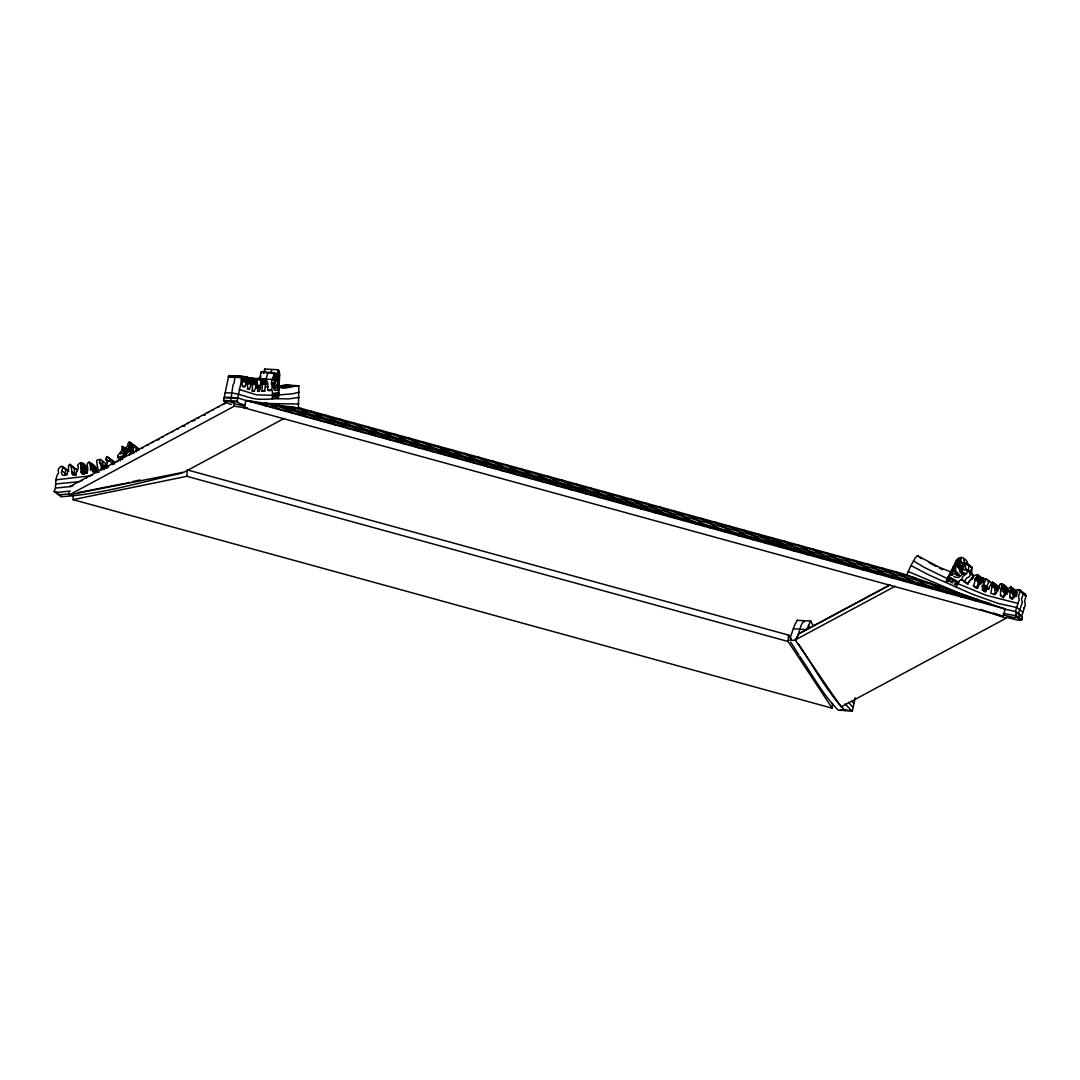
<?xml version="1.0" encoding="UTF-8"?>
<svg xmlns="http://www.w3.org/2000/svg" width="1080" height="1080" viewBox="0 0 1080 1080"><rect width="100%" height="100%" fill="white"/><g stroke="black" fill="none" stroke-linecap="round" stroke-linejoin="round"><path stroke-width="1.5" d="M261.252 381.672L265.316 381.888L266.004 378.918L266.652 380.417A3.794 1.755 -86.9 0 1 267.098 381.55C269.447 384.156 265.383 391.568 269.744 390.677A68.742 31.793 -86.9 0 0 271.363 390.19L272.133 387.288A2.673 1.242 -86.9 0 0 271.822 385.209C269.635 382.725 275.9 370.643 274.793 374.045A8.532 3.942 -86.9 0 1 274.59 375.719C273.524 382.509 278.37 370.777 278.222 369.765L264.668 369.036L263.776 373.356M278.046 387.693C277.776 393.822 278.046 387.774 278.627 390.15M278.222 369.765L279.518 372.951A5.9 2.727 -86.9 0 1 279.693 375.057L279.315 381.173A6.102 2.821 -86.9 0 1 279.342 381.699C275.778 393.552 293.153 385.276 298.85 385.763L298.404 407.565M246.901 381.956C252.437 385.682 250.182 377.96 252.679 378.513M265.316 382.307L266.045 383.994L265.181 386.519A2.268 1.053 -86.9 0 0 265.127 387.382L264.749 390.933L263.075 391.271A85.32 39.474 -86.9 0 1 261.995 391.338L262.589 380.025L261.441 380.632L260.888 379.445L253.989 379.039L253.962 380.768M260.888 379.445L260.591 383.589A6.993 3.24 -86.9 0 0 260.51 385.668L256.163 385.736M260.267 385.884L259.591 391.136L258.012 391.419A15.593 7.223 -86.9 0 1 257.702 391.406L257.526 390.69A20.601 9.531 -86.9 0 0 257.918 388.598L257.026 380.241L251.559 379.89M96.876 470.151C92.65 468.68 90.977 465.277 89.519 462.74C89.1 461.687 87.777 463.01 87.358 463.482C86.468 465.399 90.315 472.055 84.092 473.675A41.796 36.032 -52.8 0 0 82.107 473.958C79.718 471.757 83.214 457.974 77.531 465.372C79.663 466.479 77.355 471.163 75.276 474.647C70.227 476.915 72.509 470.651 71.118 466.952A4.306 3.713 -52.8 0 0 71.01 466.236C67.365 460.89 69.174 470.894 68.013 470.745A1.836 1.579 -52.8 0 0 67.581 471.987C67.905 476.807 59.252 476.564 61.884 470.786A13.811 11.907 -52.8 0 0 62.262 469.894C64.206 463.023 56.457 467.694 58.536 472.298A2.228 1.931 -52.8 0 1 58.306 473.31C54.31 478.535 56.984 486.162 54.149 491.454L61.101 496.692C102.06 494.397 141.885 481.667 181.926 473.189L181.913 472.379M83.7 465.318C83.511 467.708 86.738 478.089 80.933 472.108M252.275 379.782L252.491 378.175L252.342 390.474A41.796 19.332 -86.9 0 1 253.328 390.731C255.312 392.283 258.228 378.783 252.788 384.494M1001.7 588.425C1001.336 586.157 998.771 596.498 1002.267 596.349C1005.683 597.564 1005.359 593.042 1007.613 590.476C1009.814 588.06 997.299 580.811 1002.186 585.185C1001.174 588.978 1005.386 589.869 1007.208 593.973M279.031 386.559L278.87 392.148A7.938 3.672 -86.9 0 1 278.883 392.945L278.397 398.628L266.625 399.222A261.671 121.041 -86.9 0 1 262.278 399.236C249.224 399.992 238.167 391.392 225.126 393.012M137.606 448.848L137.673 447.957L135.432 446.661M272.336 398.979L272.457 391.675A38.043 17.604 -86.9 0 1 272.133 390.474L267.921 389.718M124.632 455.315C123.714 453.681 125.955 457.07 123.404 455.288M261.238 373.315C260.658 369.9 260.969 378.095 258.552 378.486M273.24 382.617L273.942 384.372A1.593 0.743 -86.9 0 0 274.185 383.751L274.158 382.28M967.059 564.962L967.532 562.14C962.321 554.364 956.38 557.118 957.852 564.341C961.929 565.488 958.905 573.035 961.78 571.185M997.785 591.071L992.048 585.751L990.9 593.379L993.154 593.987A41.796 36.032 -52.8 0 1 995.004 594.5C997.475 592.07 997.691 589.424 999.446 586.346C999.216 580.163 1009.112 587.48 1006.412 589.046M133.744 453.425L133.475 452.088A6.102 5.265 -52.8 0 0 133.326 451.615L132.948 445.919A5.9 5.09 -52.8 0 0 132.206 444.11C130.329 441.248 127.062 441.477 127.886 446.296C125.091 445.973 123.107 455.166 123.053 449.145A8.532 7.344 -52.8 0 0 123.133 447.538L122.378 446.513L121.568 450.806L117.733 455.625L117.761 457.65L119.367 459.135A2.673 2.308 -52.8 0 1 120.38 460.836M124.713 454.639C126.158 451.548 122.499 454.451 124.713 453.587M90.504 465.251C90.072 467.181 91.719 469.49 92.705 469.382A20.601 17.753 -52.8 0 1 92.327 471.461L92.812 472.014A15.593 13.446 -52.8 0 0 93.407 471.879C98.213 472.838 94.014 465.183 98.105 469.476L90.018 463.482M95.796 471.731L92.637 468.423M278.6 390.056L278.208 385.695L276.385 384.899L274.32 386.1L274.442 388.179L277.79 387.113L277.425 390.474L277.978 387.747M231.35 404.447L225.369 402.408L223.533 400.424L227.34 382.455A2.228 1.04 -86.9 0 0 227.556 381.456L228.866 375.773L247.482 376.758L246.213 378.932L245.849 383.184A1.836 0.851 -86.9 0 0 245.525 384.386C245.619 389.759 239.787 385.452 242.879 381.524A13.811 6.386 -86.9 0 0 243.162 380.687C244.958 373.869 240.219 377.433 241.11 382.185A2.228 1.04 -86.9 0 1 240.894 383.184L237.087 401.152L238.923 403.137L244.904 405.175M832.532 703.418L832.194 708.21L73.022 499.649L73.373 494.856M109.742 459.554L110.093 458.798L111.443 459.824A3.794 3.267 -52.8 0 1 112.522 460.634L113.454 463.698M73.022 499.649L186.84 476.307L187.299 469.908L788.657 635.121L791.33 639.265M832.194 708.21L788.116 641.493L788.549 635.067M60.237 495.032L61.101 496.692M949.968 574.587C952.992 563.909 966.276 581.094 954.437 573.629M259.051 379.728L259.457 378.27M257.026 380.241L255.717 381.294L255.488 384.642M955.719 571.307L955.611 565.961A37.139 32.009 -52.8 0 1 955.989 564.57L954.193 567.189L953.991 570.524A4.685 4.037 -52.8 0 0 953.788 571.104M90.315 464.157C101.858 475.362 95.243 464.44 89.303 462.281M132.003 444.433L130.086 450.346L126.239 453.087A12.191 10.503 -52.8 0 0 125.604 454.1L125.199 454.923M138.2 449.132L138.2 449.834M81.243 467.532C90.922 481.288 87.993 462.429 80.987 462.848M106.704 467.235L106.664 464.643A2.268 1.958 -52.8 0 1 106.583 463.752C109.013 461.673 103.558 455.827 108.351 457.475A3.794 3.267 -52.8 0 1 109.418 458.285C109.863 463.55 111.537 461.632 114.737 463.995M1008.329 590.315L1008.383 589.019A4.306 3.713 -52.8 0 1 1008.761 588.33C1014.147 583.74 1008.99 592.677 1009.976 593.109A1.836 1.579 -52.8 0 1 1009.922 594.378L1010.097 597.659L1013.621 598.091L1015.942 593.906A13.811 11.907 -52.8 0 1 1015.902 592.988L1016.861 589.802L1019.102 589.505L1025.919 595.809L1024.826 600.48A2.228 1.931 -52.8 0 0 1024.664 601.506L1025.366 604.53L1023.098 611.793M136.134 451.967L136.04 448.268A5.9 5.09 -52.8 0 0 135.297 446.459L134.582 445.608L134.447 447.755M274.752 382.55L274.226 383.103M250.965 382.171C250.776 391.784 246.038 391.244 247.725 380.052A4.306 1.998 -86.9 0 0 247.739 379.269L247.482 376.758M137.066 447.593L137.079 447.471A39.933 34.425 -52.8 0 1 136.836 448.996M278.289 385.601L278.303 385.479A5.144 2.376 -86.9 0 1 278.505 384.426L278.843 383.184A5.427 2.511 -86.9 0 1 279.072 382.414L279.342 381.699M1023.476 594.189L1025.285 594.202L1025.46 595.418M260.82 376.083L260.834 377.028M274.86 381.956L278.748 372.721A39.933 18.468 -86.9 0 0 279.005 371.318L279.018 371.196M976.617 588.33L973.526 585.981L974.619 582.309A2.268 1.958 -52.8 0 0 974.984 581.526C973.62 578.637 980.802 574.493 975.645 575.181A3.794 3.267 -52.8 0 0 974.295 575.843C969.665 577.355 969.962 586.359 964.98 581.675A68.742 59.238 -52.8 0 1 962.442 580.041L960.971 579.717A38.043 32.791 -52.8 0 1 959.769 580.5L956.165 586.845M997.205 589.653C993.06 585.428 996.557 593.149 994.019 594.783M976.577 588.074L977.711 584.644A2.268 1.958 -52.8 0 0 978.075 583.875C976.671 581 983.475 577.422 979.358 577.314M112.361 464.67L112.617 462.348M279.396 373.248L277.871 378.932L275.738 380.754A12.191 5.643 -86.9 0 0 275.332 381.645L275.062 382.401M130.059 442.584L128.939 447.296L124.16 452.304M961.429 572.549L962.442 572.332L961.389 571.712M131.49 443.259C132.138 448.349 127.224 450.346 125.105 453.776M999.729 588.317L992.412 582.228L988.808 587.844L987.498 588.965L986.823 587.804L986.391 588.735A20.601 17.753 -52.8 0 0 985.959 590.814L985.284 591.3A15.593 13.446 -52.8 0 1 984.744 591.084C979.898 590.234 984.123 582.431 985.918 589.194M963.913 564.206L960.606 561.803L961.349 557.442M963.698 564.152L964.44 559.791L963.657 559.94M961.16 569.363C963.752 569.16 956.029 562.774 958.878 559.575A39.933 34.425 -52.8 0 1 959.189 558.185L959.229 558.063M963.185 572.157L962.307 573.642L961.052 573.129A1.593 1.377 -52.8 0 1 960.943 572.427L961.335 571.833M264.668 369.036L264.762 371.804M278.681 370.481L277.627 375.394L274.82 379.337M103.829 469.638C99.765 466.992 100.211 461.16 99.576 459.54C96.458 460.35 96.444 459.486 97.011 463.482A6.993 6.035 -52.8 0 0 97.241 465.399L97.848 467.775L96.053 467.91M105.422 466.979L106.583 464.076L105.084 464.495M279.261 371.858L277.736 377.879L275.13 381.159M112.86 461.525L113.805 461.7M970.65 569.93L970.326 571.401M270.648 373.275L271.755 369.86M274.954 380.849L274.914 380.322M121.662 456.057L121.959 457.61L123.377 457.272A1.593 1.377 -52.8 0 0 123.741 456.597L123.593 455.976M273.901 383.805L274.185 382.928M983.408 581.351L983.421 580.23M123.228 456.665L122.269 456.53L123.579 455.841M265.275 381.456L261.225 381.132M960.174 557.712L959.418 562.707L962.186 568.175M1006.263 617.342L1017.616 620.069L1020.857 620.163L1022.153 619.231L1022.315 617.031L1015.403 611.402L1019.183 599.846L1018.481 596.808A2.228 1.931 -52.8 0 1 1018.643 595.796L1019.615 593.271L1019.237 590.544M1022.315 617.031L1021.586 616.086L1022.963 612.198L1016.779 607.5L998.636 603.572L973.323 594.581A261.671 225.531 -52.8 0 1 965.858 591.327L928.395 574.722L910.966 565.529L915.206 557.847L917.487 555.714L939.425 567.351L949.86 571.563L950.818 571.82L953.168 566.825A6.102 5.265 -52.8 0 1 953.491 566.379L956.029 560.871A5.9 5.09 -52.8 0 1 957.434 559.197L958.473 558.455M276.912 384.818L278.451 379.931A37.139 17.186 -86.9 0 0 278.681 378.486L277.925 384.777A4.685 2.174 -86.9 0 1 277.857 385.412M1003.468 597.726L1004.562 592.677L1003.833 590.139L1004.792 590.76L1005.817 589.032L1003.833 586.278M75.681 475.605L75.789 474.538L72.684 472.244M855.185 697.721L852.43 710.762L838.364 710.235C822.703 694.737 812.322 674.433 799.808 656.397M957.514 559.535L957.15 565.542L959.85 568.688A12.191 10.503 -52.8 0 1 960.08 569.754L960.161 570.618M243.959 407.781L246.146 400.464L301.509 408.524L902.866 573.737L1005.304 609.026L1003.131 616.343L243.959 407.781L247.212 408.254M264.6 391.23L261.887 391.082M233.753 376.488L228.866 375.773M274.442 380.255L274.509 380.038A2.97 1.377 -86.9 0 0 274.617 379.499L274.617 378.554L273.861 379.809A2.066 0.959 -86.9 0 0 274.023 380.457L274.252 380.862A2.308 1.067 -86.9 0 0 274.388 381.294L274.968 381.591M796.46 639.711L796.23 640.454L789.453 640.089M960.592 570.969L960.741 570.389M960.606 561.803L962.428 562.896C961.902 565.501 963.455 569.727 964.467 565.245A8.532 7.344 -52.8 0 1 964.994 563.652L966.128 562.748L965.196 566.204L966.276 569.444L973.296 575.1L973.053 578.232M971.42 567.878C973.337 567.014 969.718 573.804 973.296 575.1M259.268 378.54L259.659 379.593M960.701 569.511L961.511 569.038M90.814 468.248L90.18 469.085M790.317 637.349L794.88 624.47L797.351 620.285M797.094 637.713C799.011 634.19 801.293 620.204 804.614 621.621M952.925 570.942L952.965 570.834A5.144 4.442 -52.8 0 0 953.168 569.781L953.249 568.458A5.427 4.671 -52.8 0 0 953.262 567.635L953.168 566.825M1020.006 609.444L1022.274 602.195L1021.572 599.157A2.228 1.931 -52.8 0 1 1021.734 598.144C1022.868 596.201 1023.746 591.881 1020.951 591.705M1019.871 609.849C1017.603 612.536 1020.141 614.777 1018.724 617.382L1014.525 617.72L1003.172 614.993M96.498 468.842L90.356 464.022M251.87 378.905L246.443 378.608M273.105 396.455C273.119 398.925 273.429 392.108 273.875 397.332M275.197 396.346C275.13 398.912 275.643 391.932 275.913 397.346M277.088 396.252C277.02 398.817 277.533 391.824 277.803 397.238M993.681 583.645L992.628 587.156M264.978 379.471C267.287 378.648 267.368 371.655 268.043 373.14M72.859 466.965L74.102 468.585A4.306 3.713 -52.8 0 1 74.21 469.3L74.912 474.66L72.927 473.189M75.951 469.314L70.025 464.117M945.932 582.012L948.051 576.788A7.938 6.845 -52.8 0 1 948.51 576.113L951.17 571.212M129.519 455.301L131.409 450.94A37.139 32.009 -52.8 0 0 131.585 449.537L131.855 454.005M964.062 582.066L965.709 579.326A2.673 2.308 -52.8 0 1 967.356 577.787L969.489 576.545L970.286 574.574L968.369 569.389L969.219 565.096L968.328 565.529M906.849 574.722L910.966 565.529M967.761 583.835L968.801 581.675A2.673 2.308 -52.8 0 1 969.26 580.986M973.526 585.981L976.131 587.169A85.32 73.548 -52.8 0 0 977.94 588.019C976.914 585.603 983.367 581.958 982.719 578.164C985.581 579.352 987.066 578.367 984.42 582.444A6.993 6.035 -52.8 0 1 983.475 584.28L982.017 586.832L985.19 589.235M987.768 581.634L989.402 581.081L987.512 584.793A6.993 6.035 -52.8 0 1 986.567 586.629L985.109 589.181M133.07 452.871L133.475 452.088M986.54 589.977L985.271 592.002L982.179 589.653M845.87 709.979L845.14 710.6C826.268 691.106 813.577 666.185 798.336 643.802M124.497 453.209L129.29 448.457L130.653 444.312A39.933 34.425 -52.8 0 0 130.883 442.908L138.402 448.794A5.9 5.09 -52.8 0 1 138.956 449.928M981.193 583.079L980.883 583.835L974.7 579.15M980.586 609.39L1006.088 618.233L841.104 706.901L795.204 639.954L798.889 633.744L889.988 584.793M950.063 574.519C952.412 572.778 949.307 578.543 952.25 572.913M90.558 470.367L91.409 468.113M962.077 574.168L962.01 574.277A14.445 12.447 -52.8 0 1 961.092 575.492L958.541 577.476L955.355 577.193A29.403 25.353 -52.8 0 0 953.802 576.423M1003.266 613.508L1014.674 615.479L1015.97 614.534L1016.132 612.346M277.088 385.047L275.954 385.844A33.709 15.593 -86.9 0 0 274.968 386.383L275.022 387.504A26.663 12.339 -86.9 0 0 275.36 387.572L275.846 387.626A12.812 5.926 -86.9 0 1 276.21 387.464L276.953 387.531M265.734 381.065L261.671 380.835M274.806 383.738L276.115 380.849L277.857 379.701A2.255 1.04 -86.9 0 0 278.087 379.337L278.154 379.175A9.018 4.171 -86.9 0 1 278.384 378.621L279.221 376.232A27.77 12.838 -86.9 0 0 279.477 375.246M272.808 383.616C272.511 380.957 273.281 386.735 271.971 382.604M94.986 471.42L95.728 470.759M264.681 391.001L262.035 390.785M1015.808 595.661L1015.659 596.714M124.956 456.26L126.995 452.979L130.194 451.049A2.255 1.944 -52.8 0 0 130.572 450.603L130.68 450.428A9.018 7.776 -52.8 0 1 131.031 449.807L132.233 447.214A27.77 23.936 -52.8 0 0 132.543 446.202M124.889 454.248L123.674 454.275A2.308 1.985 -52.8 0 1 123.336 453.951L123.336 453.951M965.372 573.102C961.025 576.221 965.075 570.78 963.468 573.48M1013.202 589.073C1016.483 590.598 1011.785 593.703 1013.067 595.458A1.836 1.579 -52.8 0 1 1013.013 596.727L1012.77 598.928L1009.678 596.579M121.014 457.191C119.894 454.802 122.661 459.918 119.178 456.705M85.82 467.978L87.169 467.546M992.885 582.444L999.284 586.994M91.328 464.994L93.177 465.345L93.771 470.556M982.841 582.633L983.367 582.147L977.184 577.463M962.348 569.889L962.442 569.808A2.308 1.985 -52.8 0 1 961.902 570.173L960.728 569.997M1007.154 592.124L1001.862 588.317M972.581 578.88L970.448 580.136A2.673 2.308 -52.8 0 0 969.786 580.487M982.962 579.352L982.152 579.798M69.755 486.567L226.314 402.435M68.904 491.873L69.323 494.87L234.306 406.202L247.374 408.092M284.162 418.419L184.262 472.108L69.323 494.87M795.204 639.954L895.117 586.264M798.903 633.744L888.692 585.711M983.57 586.94L986.89 589.275M971.447 575.006L971.744 573.966M120.542 452.925L120.488 454.032L120.879 452.804M103.194 466.236L103.991 466.115L104.247 469.422M101.993 462.159C105.394 460.337 100.832 464.67 102.816 465.939L100.751 464.373M991.359 583.754L992.547 583.673L986.081 578.678M104.409 468.774L103.316 469.112A85.32 73.548 -52.8 0 1 102.708 469.3M272.997 378.999L272.943 380.174L273.24 378.972M299.187 392.148L292.801 393.768L278.829 394.956M126.293 483.071L129.344 482.382M132.381 481.694L139.982 479.979M613.994 497.421L696.492 519.926M124.781 483.421L78.165 492.601M272.565 394.835L278.964 393.565M272.632 393.62L278.64 392.445M299.093 397.427L288.495 398.925L278.397 398.628M647.568 508.383L605.57 496.787M90.95 475.754L56.079 479.831M298.85 385.763L285.296 385.034L277.965 386.195M79.758 481.613L55.89 483.962M808.137 550.719L758.079 536.706A11.556 0.824 16.6 0 0 756.675 536.315L707.818 523.004A12.029 0.864 16.6 0 0 704.376 521.964L696.614 519.939M71.118 486.5L56.025 488.012M70.241 491.036L58.117 492.305L54.149 491.454M69.215 493.925L61.209 494.64L58.01 494.357L57.092 493.276M298.674 404.042L265.14 403.448M275.427 390.407L273.875 389.381L273.267 386.519A14.445 6.683 -86.9 0 1 273.186 385.047L273.173 384.912M278.721 387.342L292.329 385.884M813.321 625.806L810.553 621.054L806.774 629.532L793.22 628.803M222.521 404.474L223.992 404.339M217.445 407.201L218.714 407.093M212.396 409.914L213.354 409.833M207.32 412.641L208.683 412.519M203.728 415.233L205.254 415.112M197.181 418.082L198.801 417.947M192.119 420.808L192.807 420.755M193.9 420.66L194.846 420.579M187.056 423.536L188.312 423.428M181.994 426.249L185.044 425.993M176.931 428.976L178.403 428.841M171.855 431.69L173.286 431.568M166.806 434.417L167.535 434.349M161.717 437.144L162.945 437.036M156.668 439.857L159.017 439.668M151.592 442.584L152.766 442.49M146.529 445.311L148.473 445.149M141.48 448.025L142.871 447.903M136.404 450.752L137.336 450.671M121.217 458.919L122.553 458.798M116.141 461.646L117.99 461.484M111.078 464.36L112.82 464.211M106.016 467.087L108.621 466.87M95.877 472.527L98.928 472.271M90.814 475.254L92.367 475.119M85.739 477.981L86.603 477.913M80.717 480.695L82.458 480.546M70.551 486.149L72.927 485.946M440.775 449.118L447.363 450.981L457.961 457.096L451.427 455.288L440.829 449.199M647.582 508.37L695.547 521.843M272.606 395.348L256.433 394.821L239.179 389.435M808.11 550.706L925.925 582.808A14.972 1.067 16.6 0 1 926.316 582.917L947.862 589.235M735.21 534.006L249.885 401.004M613.994 497.435L276.507 404.946M977.346 574.358L983.759 579.191M259.497 403.272L261.468 403.367M260.982 372.019L274.658 372.735M260.874 372.263L274.793 373.059M273.267 373.869L277.331 374.085M273.469 374.22L276.183 374.369M228.974 375.57L242.528 376.312M228.757 376.38L242.312 377.109M228.69 376.529L242.244 377.257M228.366 376.704L241.92 377.433M243.041 377.527L252.626 378.068M228.258 376.933L241.812 377.663M252.41 378.27L266.045 378.905M246.119 378.095L252.896 378.459M258.377 378.702L271.917 379.431M243.729 378.189L252.153 378.621M246.24 378.702L251.654 378.986M253.894 379.256L260.672 379.62M242.15 378.702L246.213 378.932M242.123 378.959L251.532 379.553M251.748 379.445L254.462 379.593M252.572 379.755L256.675 380.052M242.204 379.566L246.267 379.782M260.401 380.525L265.829 380.822M250.979 380.16L246.915 379.944L250.952 380.308M252.113 380.228L256.176 380.444M251.6 380.322L257.04 380.714M246.942 380.403L251.006 380.619M251.802 380.673L255.866 380.889M247.144 380.565L251.208 380.781M251.991 380.795L256.068 381.024M242.393 381.146L246.618 381.362M248.792 381.362L251.586 381.55M242.568 381.348L246.632 381.577M248.9 381.564L251.613 381.713M261.266 382.212L265.343 382.428M242.163 381.483L246.267 381.767M251.6 382.28L255.677 382.495M260.537 382.82L265.964 383.117M260.564 384.156L265.977 384.44M296.406 386.1L285.296 385.034M246.47 383.819L250.533 384.035M251.519 384.345L255.582 384.575M256.446 385.452L260.51 385.668M256.203 385.668L260.456 385.803M265.545 386.681L268.259 386.829M242.298 386.357L245.012 386.505M256.594 387.45L260.658 387.666M257.148 388.49L259.862 388.638M247.01 388.935L249.71 389.084M251.829 390.933L254.543 391.082M224.667 397.157L238.208 397.886M224.06 397.737L237.614 398.466M223.533 400.424L237.087 401.152M223.857 401.207L237.411 401.949M797 620.325L810.904 621.014M840.226 710.114L852.43 710.762M735.25 534.006L768.15 542.822A10.071 0.716 16.6 0 1 769.136 543.105M266.544 403.434L269.447 403.853M288.873 406.688L301.509 408.524M356.873 424.872L291.249 407.093M245.106 406.202L234.725 403.853L230.634 401.571L232.943 385.344L234.117 382.82A2.228 1.04 -86.9 0 0 234.333 381.82C234.414 380.336 234.833 374.787 236.722 376.556M356.549 424.764L835.555 556.146M1018.17 603.45L985.676 595.161L957.596 583.538M1023.611 608.013L1024.353 608.135M64.328 468.369L65.772 469.463L65.367 472.244A13.811 11.907 -52.8 0 1 64.976 473.135L65.286 475.308M1015.106 611.442L1003.644 608.837M251.276 402.003L253.031 402.394M101.385 467.573L103.775 469.274M990.158 603.801L916.529 583.794M247.415 401.072L238.343 398.048M978.197 599.683L940.14 588.965M769.838 538.623L767.421 537.962M246.146 400.464L1005.304 609.026M186.84 476.307L788.116 641.493M696.222 522.234L763.601 540.189A10.071 0.716 16.6 0 1 764.586 540.473M132.151 444.272L133.974 445.244A39.933 34.425 -52.8 0 1 133.744 446.648M835.488 556.106L915.529 578.097M764.505 540.432L912.074 581.216M769.068 543.065L916.934 584.024M264.897 402.975L299.052 412.574M944.096 587.938L947.565 589.14M993.668 613.076L1003.131 616.343M605.543 496.773L299.12 412.614M911.979 581.162L940.019 588.924M965.196 569.079L964.966 570.281L965.48 569.241M67.919 470.799L68.728 471.366L62.546 466.668M967.14 596.457L908.226 571.509M947.092 578.543L923.697 567.095L913.586 560.938M655.709 508.869L669.303 516.712M939.479 568.161L942.516 569.7M936.05 566.379L929.246 562.761M655.749 508.882L645.745 503.118M921.713 558.684L917.487 555.714M947.606 577.26L957.947 583.119M948.753 576.545L958.46 582.039M1002.2 607.959L1002.915 608.364M984.069 601.708L988.956 604.53M965.992 595.485L975.024 600.71M947.66 589.126L961.065 596.875M929.813 583.024L947.147 593.028M933.215 589.221L911.696 576.788M900.801 574.708L919.31 585.401M895.765 571.806L900.693 574.641M881.861 567.972L905.351 581.567M867.915 564.152L891.418 577.733M853.983 560.317L877.487 573.912M845.06 559.386L863.528 570.065M840.024 556.484L844.965 559.346M826.187 552.717L849.623 566.258M812.16 548.829L835.691 562.424M798.363 545.076L821.786 558.603M784.31 541.175L807.84 554.769M770.85 537.476L794.38 551.07M757.229 533.736L780.759 547.331M743.297 529.915L766.827 543.51M729.365 526.082L752.895 539.676M715.419 522.248L738.95 535.842M701.514 518.427L725.045 532.021M687.569 514.606L710.788 528.106M673.637 510.773L697.167 524.367M659.705 506.939L683.221 520.533M631.813 499.284L655.344 512.879M617.895 495.464L641.452 509.058M603.976 491.63L627.507 505.224M590.031 487.809L613.548 501.404M576.113 483.989L599.616 497.57M562.154 480.141L585.671 493.736M548.249 476.321L571.752 489.915M534.289 472.5L557.833 486.095M520.371 468.666L543.902 482.261M506.466 464.846L529.97 478.44M492.507 461.012L516.051 474.606M478.589 457.191L502.079 470.772M464.643 453.357L488.174 466.952M450.725 449.537L474.201 463.104M436.765 445.702L460.296 459.297M422.847 441.869L446.391 455.476M408.915 438.048L432.432 451.643M394.983 434.228L418.514 447.808M381.051 430.394L404.568 443.988M367.106 426.56L390.65 440.168M353.16 422.726L376.69 436.32M339.242 418.905L362.745 432.486M325.31 415.085L348.827 428.666M311.364 411.251L334.922 424.845M298.769 408.2L320.976 421.025M288.509 406.485L307.031 417.19M279.207 405.338L293.085 413.357M269.46 403.92L279.18 409.536M259.686 402.502L265.235 405.702M249.899 401.072L251.276 401.868M851.918 710.964L845.154 703.93M114.008 461.889L114.534 462.173A3.794 3.267 -52.8 0 1 115.236 462.605M964.575 581.702L965.534 582.39A68.256 58.833 -52.8 0 0 968.072 584.024M1019.277 589.707L1025.474 594.392M1019.358 589.95L1025.541 594.648M1019.736 591.125L1026 596.093M1010.529 586.399L1016.712 591.084M1010.651 587.507L1017.198 592.367M1011.501 588.519L1016.591 592.326M1011.272 588.398L1016.658 592.421M1011.582 589.194L1016.726 593.096M1011.488 589.424L1016.645 593.325M1011.029 589.883L1017.212 594.581M1000.741 583.929L1008.018 589.37M1000.323 583.794L1008.369 589.869M1009.625 590.976L1016.064 595.796M1009.463 591.138L1016.186 596.268M1002.091 585.751L1008.288 590.436M1002.726 586.683L1007.842 590.746M1002.442 587.061L1008.626 591.745M1002.011 587.048L1008.193 591.745M1001.997 588.208L1007.316 592.137M993.64 583.052L999.837 587.736M992.291 582.228L999.108 587.574M965.912 562.639L972.311 567.432M966.182 563.031L972.365 567.729M992.115 582.566L996.732 585.401L995.72 589.505L995.558 588.019M965.52 562.815L968.612 565.164M969.638 565.947L971.703 567.5M991.791 582.755L994.883 585.104M1001.471 590.328L1006.614 594.243M993.452 585.185L998.595 589.1M1010.097 597.659L1012.149 599.225M982.827 577.894L984.893 579.461M982.692 578.03L984.744 579.582M962.428 562.896L964.494 564.462M995.341 588.006L997.731 589.856M991.913 585.941L993.978 587.507M995.004 588.289L997.07 589.856M976.874 576.153L983.016 581.013M976.901 576.437L983.678 581.702M977.481 577.112L983.664 581.796M1000.242 595.269L1003.334 597.618M976.86 577.908L983.043 582.593M975.429 578.03L981.612 582.714M983.475 584.28L988.916 588.56L983.799 584.753M986.823 587.804L988.875 589.37M982.152 585.887L985.244 588.222M1015.403 611.402L1021.586 616.086M982.881 587.25L985.095 588.884M1015.632 615.033L1021.815 619.731M1014.674 615.479L1020.857 620.163M973.418 585.617L976.509 587.966M967.667 584.051L961.484 579.366L962.617 576.99A2.673 2.308 -52.8 0 1 964.264 575.438L966.87 573.534L967.113 570.415M129.06 441.923L135.243 446.607M122.472 446.459L126.036 448.996M122.378 446.513L125.469 448.848M122.202 446.783L125.307 449.132M122.809 450.63L124.862 452.183M106.785 456.476L113.063 461.133M105.853 459.027L108.945 461.376M105.84 459.243L108.918 461.484M105.989 459.513L108.054 461.065M106.124 459.986L108.189 461.552M100.305 459.243L106.583 464.076M99.239 462.294L106.88 468.234M100.521 463.604L106.704 468.288M89.465 462.659L96.269 467.694M88.6 462.281L95.121 467.221M90.531 464.764L96.714 469.463M90.396 465.925L96.903 470.867M90.41 466.034L96.593 470.732M92.745 468.747L95.837 471.096M90.45 467.276L95.607 471.19M80.271 462.645L86.792 467.654M80.744 465.197L86.927 469.894M81.014 467.276L87.291 472.055M81.095 468.248L87.291 472.932M80.703 468.396L86.9 473.094L80.676 468.545M81.716 470.988L84.807 473.337M81.594 471.19L84.686 473.54M80.946 471.623L84.038 473.971M72.387 472.217L75.856 474.917M62.235 466.317L68.431 471.015M61.884 470.786L67.041 474.701M101.588 467.627L100.264 469.989L101.223 469.733A85.32 73.548 -52.8 0 0 102.033 469.503M76.208 468.815L77.193 470.921M851.972 701.393L853.726 703.148M852.525 706.833L848.367 702.243M788.657 635.216L790.776 638.415M798.984 655.115L790.722 642.101M959.89 571.941L959.148 568.485L956.759 566.217A2.255 1.944 -52.8 0 1 956.57 565.731L956.529 565.542A9.018 7.776 -52.8 0 0 956.421 564.894L956.232 562.221A27.77 23.936 -52.8 0 1 956.327 561.195M955.287 571.361L956.813 572.899A33.709 29.052 -52.8 0 1 958.216 574.088L957.555 575.006A26.663 22.977 -52.8 0 1 956.948 574.83L956.07 574.493A12.812 11.043 -52.8 0 0 955.53 574.088C952.142 569.93 952.277 579.649 952.331 573.008M808.502 625.428L809.622 627.871M121.972 458.163L122.013 458.271A14.445 12.447 -52.8 0 0 122.445 459.567M954.396 584.415L955.706 582.282L956.948 584.077L955.179 584.712L955.584 583.632L956.151 584.105M950.846 582.647C954.288 578.515 951.345 584.631 952.628 582.457M947.673 581.269L948.983 579.137L950.225 580.946L948.456 581.567L948.861 580.487L949.428 580.959M233.888 403.191L234.306 406.202M275.427 390.42A29.403 13.608 -86.9 0 1 276.345 390.312M962.591 567.662L962.428 568.458A2.97 2.551 -52.8 0 0 962.348 569.012L962.968 569.727A2.066 1.782 -52.8 0 0 963.563 569.295L962.591 567.662M123.984 451.602L123.808 452.534A2.97 2.551 -52.8 0 1 123.674 453.087L122.796 453.708A2.066 1.782 -52.8 0 1 122.378 453.209L123.984 451.602M772.754 540.311L783.176 546.413L789.764 548.262L779.355 542.201L772.754 540.311M260.388 387.95L256.325 387.72L260.401 388.031"/></g></svg>
